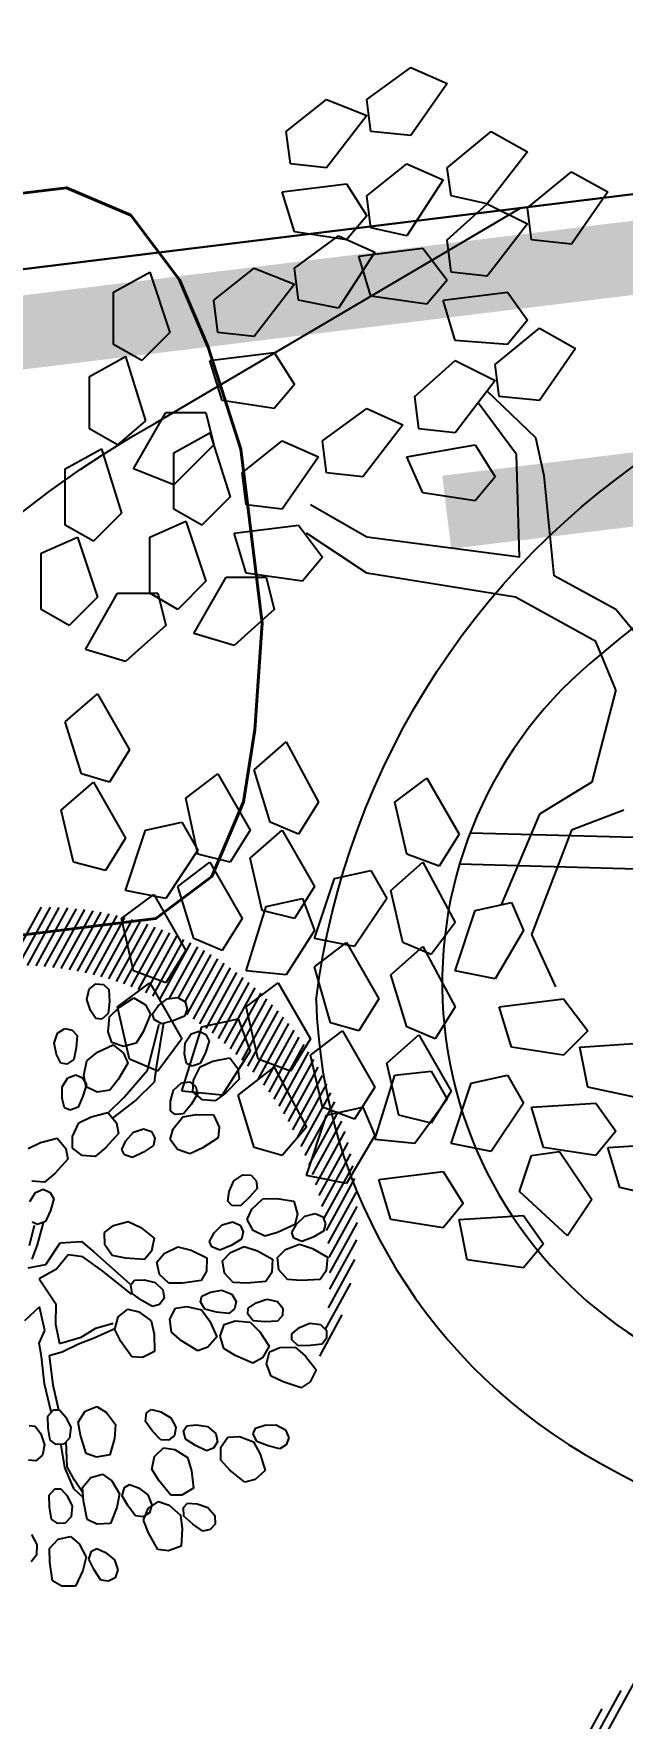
# Model space of a CAD drawing. Extents: x -809667 to 586099, y 3084146 to 3634412.
# Drawn here: x 381249.624 to 381251.022, y 3087137.749 to 3087141.753 of the extents above; entities that cross this region are included whole.
import ezdxf

# ---------------------------------------------------------------- set-up
doc = ezdxf.new("R2010")
doc.units = 0
doc.header["$LTSCALE"] = 0.5
doc.layers.get('0').update_dxf_attribs({"linetype": 'CONTINUOUS'})
for name, color, linetype in [('DIM-照明', 3, 'CONTINUOUS'), ('WIRE-照明', 1, 'CONTINUOUS'), ('WIRE-通讯', 4, 'CONTINUOUS'), ('乔木', 84, 'CONTINUOUS'), ('文字', 7, 'CONTINUOUS')]:
    doc.layers.add(name, color=color, linetype=linetype)
doc.styles.add('_TEL_DIM', font='SIMPLEX', dxfattribs={"width": 0.8, "height": 3.5, "bigfont": 'HZTXT'})

# ---------------------------------------------------------------- blocks, each defined once
blk = doc.blocks.new('幌伞枫')
at = {"layer": '乔木', "color": 0}
for p, q in [((-530.7, 995.3), (-449.9, 1054)), ((-449.9, 1054), (-383.9, 1024.6)), ((-383.9, 1024.6), (-449.9, 929.2)), ((-677.5, 936.5), (-604.1, 995.3)), ((-604.1, 995.3), (-530.7, 965.9)), ((-523.3, 936.5), (-530.7, 995.3)), ((-530.7, 965.9), (-604.1, 870.5)), ((-670.1, 877.8), (-677.5, 936.5)), ((-449.9, 929.2), (-523.3, 936.5)), ((-383.9, 870.5), (-303.1, 936.5)), ((-303.1, 936.5), (-237, 899.8)), ((-237, 899.8), (-310.4, 804.4)), ((-604.1, 870.5), (-670.1, 877.8)), ((-530.7, 819.1), (-457.3, 877.8)), ((-457.3, 877.8), (-391.2, 848.5)), ((-376.5, 819.1), (-383.9, 870.5)), ((-237, 797.1), (-156.3, 863.1)), ((-156.3, 863.1), (-90.2, 826.4)), ((-684.8, 826.4), (-567.4, 841.1)), ((-567.4, 841.1), (-530.7, 782.4)), ((-391.2, 848.5), (-457.3, 745.7)), ((-662.8, 753), (-684.8, 826.4)), ((-523.3, 760.4), (-530.7, 819.1)), ((-383.9, 738.4), (-310.4, 804.4)), ((-310.4, 804.4), (-376.5, 819.1)), ((-310.4, 804.4), (-237, 767.7)), ((-90.2, 826.4), (-156.3, 731)), ((-530.7, 782.4), (-567.4, 738.4)), ((-229.7, 738.4), (-237, 797.1)), ((-567.4, 738.4), (-662.8, 753)), ((-662.8, 687), (-582, 745.7)), ((-582, 745.7), (-516, 716.3)), ((-457.3, 745.7), (-523.3, 760.4)), ((-237, 767.7), (-310.4, 672.3)), ((-516, 716.3), (-582, 613.6)), ((-545.3, 709), (-427.9, 723.7)), ((-523.3, 635.6), (-545.3, 709)), ((-427.9, 723.7), (-383.9, 665)), ((-376.5, 679.6), (-383.9, 738.4)), ((-156.3, 731), (-229.7, 738.4)), ((-993.1, 642.9), (-927, 679.6)), ((-927, 679.6), (-890.3, 569.5)), ((-809.6, 628.2), (-736.2, 687)), ((-736.2, 687), (-662.8, 657.6)), ((-655.4, 628.2), (-662.8, 687)), ((-310.4, 672.3), (-376.5, 679.6)), ((-662.8, 657.6), (-736.2, 562.2)), ((-383.9, 665), (-420.6, 620.9)), ((-993.1, 547.5), (-993.1, 642.9)), ((-802.3, 569.5), (-809.6, 628.2)), ((-582, 613.6), (-655.4, 628.2)), ((-420.6, 620.9), (-523.3, 635.6)), ((-391.2, 628.2), (-273.7, 642.9)), ((-369.2, 554.8), (-391.2, 628.2)), ((-273.7, 642.9), (-237, 591.5)), ((-237, 591.5), (-273.7, 547.5)), ((-890.3, 569.5), (-941.7, 518.1)), ((-736.2, 562.2), (-802.3, 569.5)), ((-273.7, 547.5), (-369.2, 554.8)), ((-295.8, 510.8), (-215, 576.9)), ((-215, 576.9), (-149, 540.2)), ((-1037.1, 488.8), (-971.1, 525.5)), ((-941.7, 518.1), (-993.1, 547.5)), ((-971.1, 525.5), (-934.4, 408)), ((-816.9, 518.1), (-699.5, 532.8)), ((-699.5, 532.8), (-662.8, 474.1)), ((-149, 540.2), (-215, 444.7)), ((-794.9, 444.7), (-816.9, 518.1)), ((-442.6, 452.1), (-369.2, 518.1)), ((-369.2, 518.1), (-295.8, 481.4)), ((-288.4, 452.1), (-295.8, 510.8)), ((-1037.1, 393.4), (-1037.1, 488.8)), ((-662.8, 474.1), (-699.5, 430.1)), ((-295.8, 481.4), (-369.2, 386)), ((-221.9, 376.9), (-310.5, 462.2)), ((-699.5, 430.1), (-794.9, 444.7)), ((-435.2, 393.4), (-442.6, 452.1)), ((-256.9, 345.9), (-327.2, 440.6)), ((-215, 444.7), (-288.4, 452.1)), ((-934.4, 408), (-985.8, 364)), ((-956.4, 320), (-897.7, 422.7)), ((-897.7, 422.7), (-824.3, 422.7)), ((-824.3, 422.7), (-809.6, 364)), ((-611.4, 371.3), (-530.7, 430.1)), ((-464.6, 400.7), (-538, 305.3)), ((-530.7, 430.1), (-464.6, 400.7)), ((-985.8, 364), (-1037.1, 393.4)), ((-883, 349.3), (-816.9, 386)), ((-816.9, 386), (-780.2, 268.6)), ((-758.2, 312.6), (-684.8, 371.3)), ((-684.8, 371.3), (-618.7, 342)), ((-604.1, 312.6), (-611.4, 371.3)), ((-369.2, 386), (-435.2, 393.4)), ((-206.4, 307), (-221.9, 376.9)), ((-1081.2, 320), (-1015.1, 356.7)), ((-1015.1, 356.7), (-978.4, 239.2)), ((-809.6, 364), (-883, 290.6)), ((-883, 246.5), (-883, 349.3)), ((-618.7, 342), (-684.8, 246.5)), ((-457.3, 342), (-332.5, 364)), ((-427.9, 275.9), (-457.3, 342)), ((-332.5, 364), (-295.8, 305.3)), ((-251.7, 158.5), (-256.9, 345.9)), ((-1081.2, 217.2), (-1081.2, 320)), ((-883, 290.6), (-956.4, 320)), ((-750.9, 253.9), (-758.2, 312.6)), ((-538, 305.3), (-604.1, 312.6)), ((-295.8, 305.3), (-332.5, 261.2)), ((-188.4, 124.2), (-206.4, 307)), ((-831.6, 217.2), (-883, 246.5)), ((-780.2, 268.6), (-831.6, 217.2)), ((-684.8, 246.5), (-750.9, 253.9)), ((-530.7, 195.2), (-633.4, 253.9)), ((-332.5, 261.2), (-427.9, 275.9)), ((-1029.8, 187.8), (-1081.2, 217.2)), ((-978.4, 239.2), (-1029.8, 187.8)), ((-927, 195.2), (-861, 224.5)), ((-861, 224.5), (-824.3, 114.4)), ((-772.9, 202.5), (-655.4, 217.2)), ((-655.4, 217.2), (-611.4, 158.5)), ((-1125.2, 165.8), (-1059.2, 195.2)), ((-1059.2, 195.2), (-1022.5, 85.1)), ((-927, 92.4), (-927, 195.2)), ((-750.9, 129.1), (-772.9, 202.5)), ((-530.7, 129.1), (-640.8, 202.5)), ((-251.7, 158.5), (-530.7, 195.2)), ((-1125.2, 63), (-1125.2, 165.8)), ((-611.4, 158.5), (-648.1, 114.4)), ((-648.1, 114.4), (-750.9, 129.1)), ((-259.1, 85.1), (-530.7, 129.1)), ((-75.6, 63), (-188.4, 124.2)), ((-1044.5, -10.4), (-985.8, 92.4)), ((-985.8, 92.4), (-912.4, 92.4)), ((-875.7, 63), (-927, 92.4)), ((-912.4, 92.4), (-897.7, 33.7)), ((-824.3, 114.4), (-875.7, 63)), ((-846.3, 19), (-787.6, 121.8)), ((-787.6, 121.8), (-714.2, 121.8)), ((-714.2, 121.8), (-699.5, 63)), ((-1073.9, 33.7), (-1125.2, 63)), ((-1022.5, 85.1), (-1073.9, 33.7)), ((-699.5, 63), (-772.9, -3)), ((-112.3, 4.3), (-259.1, 85.1)), ((-9.5, -17.7), (-75.6, 63)), ((-897.7, 33.7), (-971.1, -32.4)), ((-772.9, -3), (-846.3, 19)), ((-75.6, -83.8), (-112.3, 4.3)), ((-971.1, -32.4), (-1044.5, -10.4)), ((-1081.2, -142.5), (-1022.5, -91.1)), ((-1022.5, -91.1), (-963.7, -193.9)), ((-75.6, -83.8), (-119.6, -252.6)), ((-1051.8, -237.9), (-1081.2, -142.5)), ((-736.2, -230.6), (-677.5, -179.2)), ((-677.5, -179.2), (-618.7, -289.3)), ((-963.7, -193.9), (-1000.4, -252.6)), ((-1000.4, -252.6), (-1051.8, -237.9)), ((-861, -282), (-802.3, -237.9)), ((-802.3, -237.9), (-743.5, -340.7)), ((-706.8, -326), (-736.2, -230.6)), ((-479.3, -289.3), (-420.6, -245.3)), ((-420.6, -245.3), (-361.8, -348)), ((-1088.5, -304), (-1029.8, -252.6)), ((-1029.8, -252.6), (-971.1, -355.4)), ((-119.6, -252.6), (-215, -311.3)), ((-1066.5, -399.4), (-1088.5, -304)), ((-839, -384.7), (-861, -282)), ((-618.7, -289.3), (-655.4, -348)), ((-457.3, -384.7), (-479.3, -289.3)), ((-60.9, -304), (-156.3, -340.7)), ((-934.4, -340.7), (-868.3, -326)), ((-868.3, -326), (-839, -377.4)), ((-655.4, -348), (-706.8, -326)), ((-215, -311.3), (-285.1, -477)), ((-971.1, -355.4), (-1007.8, -414.1)), ((-971.1, -450.8), (-934.4, -340.7)), ((-743.5, -340.7), (-780.2, -399.4)), ((-743.5, -392.1), (-684.8, -340.7)), ((-684.8, -340.7), (-626.1, -443.5)), ((-361.8, -348), (-398.5, -406.7)), ((-156.3, -340.7), (-229.7, -531.5)), ((-1007.8, -414.1), (-1066.5, -399.4)), ((-839, -377.4), (-897.7, -465.5)), ((-875.7, -443.5), (-816.9, -399.4)), ((-780.2, -399.4), (-839, -384.7)), ((-816.9, -399.4), (-758.2, -502.2)), ((-721.5, -487.5), (-743.5, -392.1)), ((-486.6, -450.8), (-427.9, -399.4)), ((-398.5, -406.7), (-457.3, -384.7)), ((-427.9, -399.4), (-369.2, -509.5)), ((-626.1, -538.9), (-589.4, -428.8)), ((-589.4, -428.8), (-523.3, -414.1)), ((-523.3, -414.1), (-494, -465.5)), ((-978.4, -502.2), (-919.7, -458.1)), ((-897.7, -465.5), (-971.1, -450.8)), ((-919.7, -458.1), (-861, -560.9)), ((-846.3, -538.9), (-875.7, -443.5)), ((-626.1, -443.5), (-662.8, -502.2)), ((-464.6, -546.2), (-486.6, -450.8)), ((-750.9, -597.6), (-714.2, -480.2)), ((-662.8, -502.2), (-721.5, -487.5)), ((-714.2, -480.2), (-648.1, -465.5)), ((-648.1, -465.5), (-626.1, -524.2)), ((-494, -465.5), (-552.7, -553.6)), ((-369.2, -597.6), (-332.5, -487.5)), ((-332.5, -487.5), (-266.4, -472.8)), ((-266.4, -472.8), (-244.4, -524.2)), ((-956.4, -597.6), (-978.4, -502.2)), ((-758.2, -502.2), (-794.9, -560.9)), ((-369.2, -509.5), (-413.2, -568.2)), ((-794.9, -560.9), (-846.3, -538.9)), ((-626.1, -524.2), (-677.5, -604.9)), ((-552.7, -553.6), (-626.1, -538.9)), ((-626.1, -590.3), (-567.4, -546.2)), ((-567.4, -546.2), (-508.6, -649)), ((-486.6, -604.9), (-427.9, -553.6)), ((-413.2, -568.2), (-464.6, -546.2)), ((-427.9, -553.6), (-369.2, -663.7)), ((-244.4, -524.2), (-295.8, -612.3)), ((-229.7, -531.5), (-185.7, -627)), ((-861, -560.9), (-897.7, -619.6)), ((-897.7, -619.6), (-956.4, -597.6)), ((-677.5, -604.9), (-750.9, -597.6)), ((-596.7, -693), (-626.1, -590.3)), ((-457.3, -700.4), (-486.6, -604.9)), ((-295.8, -612.3), (-369.2, -597.6)), ((-985.8, -663.7), (-927, -619.6)), ((-927, -619.6), (-868.3, -722.4)), ((-750.9, -663.7), (-692.2, -619.6)), ((-692.2, -619.6), (-633.4, -722.4)), ((-963.7, -759.1), (-985.8, -663.7)), ((-728.9, -759.1), (-750.9, -663.7)), ((-508.6, -649), (-545.3, -707.7)), ((-369.2, -663.7), (-405.9, -722.4)), ((-288.4, -663.7), (-171, -649)), ((-266.4, -737.1), (-288.4, -663.7)), ((-171, -649), (-126.9, -707.7)), ((-868.3, -817.8), (-831.6, -700.4)), ((-831.6, -700.4), (-765.6, -685.7)), ((-765.6, -685.7), (-743.5, -744.4)), ((-633.4, -751.7), (-574.7, -707.7)), ((-545.3, -707.7), (-596.7, -693)), ((-574.7, -707.7), (-516, -810.5)), ((-405.9, -722.4), (-457.3, -700.4)), ((-126.9, -707.7), (-171, -751.7)), ((-868.3, -722.4), (-912.4, -781.1)), ((-633.4, -722.4), (-670.1, -781.1)), ((-494, -766.4), (-435.2, -715)), ((-435.2, -715), (-376.5, -817.8)), ((-171, -751.7), (-266.4, -737.1)), ((-141.6, -737.1), (-24.2, -729.7)), ((-126.9, -810.5), (-141.6, -737.1)), ((-912.4, -781.1), (-963.7, -759.1)), ((-743.5, -744.4), (-794.9, -825.2)), ((-670.1, -781.1), (-728.9, -759.1)), ((-611.4, -847.2), (-633.4, -751.7)), ((-471.9, -861.9), (-494, -766.4)), ((-765.6, -825.2), (-699.5, -773.8)), ((-699.5, -773.8), (-640.8, -883.9)), ((-516, -905.9), (-479.3, -788.5)), ((-479.3, -788.5), (-413.2, -781.1)), ((-413.2, -781.1), (-383.9, -832.5)), ((-339.8, -803.1), (-273.7, -788.5)), ((-273.7, -788.5), (-244.4, -839.8)), ((-794.9, -825.2), (-868.3, -817.8)), ((-736.2, -920.6), (-765.6, -825.2)), ((-516, -810.5), (-552.7, -869.2)), ((-376.5, -817.8), (-413.2, -876.5)), ((-376.5, -913.2), (-339.8, -803.1)), ((-24.2, -832.5), (-126.9, -810.5)), ((-640.8, -972), (-604.1, -861.9)), ((-552.7, -869.2), (-611.4, -847.2)), ((-604.1, -861.9), (-538, -847.2)), ((-538, -847.2), (-516, -898.6)), ((-413.2, -876.5), (-471.9, -861.9)), ((-383.9, -832.5), (-442.6, -913.2)), ((-244.4, -839.8), (-303.1, -927.9)), ((-229.7, -847.2), (-112.3, -839.8)), ((-207.7, -920.6), (-229.7, -847.2)), ((-112.3, -839.8), (-75.6, -891.2)), ((-640.8, -883.9), (-684.8, -935.3)), ((-75.6, -891.2), (-112.3, -935.3)), ((-684.8, -935.3), (-736.2, -920.6)), ((-516, -898.6), (-567.4, -986.6)), ((-442.6, -913.2), (-516, -905.9)), ((-303.1, -927.9), (-376.5, -913.2)), ((-112.3, -935.3), (-207.7, -920.6)), ((-90.2, -920.6), (27.2, -913.2)), ((-68.2, -994), (-90.2, -920.6)), ((-251.7, -1001.3), (-229.7, -935.3)), ((-229.7, -935.3), (-178.3, -927.9)), ((-178.3, -927.9), (-119.6, -1016)), ((-567.4, -986.6), (-640.8, -972)), ((-508.6, -979.3), (-391.2, -964.6)), ((-486.6, -1052.7), (-508.6, -979.3)), ((-391.2, -964.6), (-354.5, -1023.3)), ((-163.6, -1082.1), (-251.7, -1001.3)), ((-119.6, -1016), (-163.6, -1082.1)), ((27.2, -1016), (-68.2, -994)), ((-354.5, -1023.3), (-391.2, -1067.4)), ((-361.8, -1052.7), (-244.4, -1045.4)), ((-244.4, -1045.4), (-207.7, -1096.7)), ((-391.2, -1067.4), (-486.6, -1052.7)), ((-347.2, -1126.1), (-361.8, -1052.7)), ((-207.7, -1096.7), (-244.4, -1140.8)), ((-244.4, -1140.8), (-347.2, -1126.1))]:
    blk.add_line(p, q, dxfattribs=at)
blk = doc.blocks.new('紫薇')
at = {"color": 0}
for p, q in [((508.8, 175.5), (417.1, 267.1)), ((528.7, 137.8), (442.7, 223.9)), ((542.3, 106.5), (458.9, 190)), ((-437.1, 87.7), (-444.8, 98.9)), ((-420.9, 82.2), (-437.1, 87.7)), ((-403, 86.2), (-420.9, 82.2)), ((-502.4, 41.7), (-496.5, 62.5)), ((-496.5, 62.5), (-484, 74.7)), ((-484, 74.7), (-453.7, 70.5)), ((-453.7, 70.5), (-432.9, 64.6)), ((-432.9, 64.6), (-422.2, 46.9)), ((-291.5, 46.1), (-287.4, 57.4)), ((-481.8, 23.5), (-502.4, 41.7)), ((-422.2, 46.9), (-423.5, 27)), ((-400.7, 29), (-397.8, 40.7)), ((-393.6, 17.3), (-400.7, 29)), ((-397.8, 40.7), (-388.5, 48.4)), ((-388.5, 48.4), (-369.1, 46.1)), ((-369.1, 46.1), (-350.3, 41.4)), ((-350.3, 41.4), (-343.3, 29.7)), ((-343.3, 29.7), (-345.6, 20.4)), ((-285.7, 33.7), (-291.5, 46.1)), ((-270.7, 25.6), (-285.7, 33.7)), ((-237.6, 31.6), (-252.3, 26.7)), ((-234.3, 40.7), (-237.6, 31.6)), ((-504.4, -0.4), (-485.8, 5.5)), ((-485.8, 5.5), (-466.8, 9.1)), ((-462.5, 12.3), (-481.8, 23.5)), ((-466.8, 9.1), (-455.5, 1.4)), ((-438.8, 16.8), (-462.5, 12.3)), ((-455.5, 1.4), (-453.8, -8.1)), ((-423.5, 27), (-438.8, 16.8)), ((-377.8, 10.9), (-393.6, 17.3)), ((-359.6, 13.9), (-377.8, 10.9)), ((-350.9, 0.6), (-367.8, -9.1)), ((-345.6, 20.4), (-359.6, 13.9)), ((-314.7, 5.4), (-350.9, 0.6)), ((-338.8, -4.2), (-314.7, 0.6)), ((-278.4, 0.6), (-314.7, 5.4)), ((-314.7, 0.6), (-276, -9.1)), ((-278.4, -4.1), (-275.5, 7.6)), ((-275.5, 7.6), (-266.1, 15.2)), ((-252.3, 26.7), (-270.7, 25.6)), ((-266.1, 15.2), (-246.7, 12.7)), ((-246.7, 12.7), (-228, 8)), ((-228, 8), (-221, -3.8)), ((-222.8, 0.6), (-176.9, -1.8)), ((-56, -28.4), (-70.5, 0.6)), ((-509.7, -11.2), (-504.4, -0.4)), ((-507.5, -23.1), (-509.7, -11.2)), ((-496.2, -30.8), (-507.5, -23.1)), ((-463.9, -19.9), (-479.2, -30.1)), ((-453.8, -8.1), (-463.9, -19.9)), ((-421.5, -40.4), (-416.8, -19.3)), ((-416.8, -19.3), (-405, -6.5)), ((-405, -6.5), (-374.5, -8.9)), ((-374.5, -8.9), (-353.4, -13.7)), ((-360.6, -11.5), (-338.8, -4.2)), ((-353.4, -13.7), (-341.8, -30.7)), ((-271.5, -15.9), (-278.4, -4.1)), ((-255.7, -22.4), (-271.5, -15.9)), ((-237.5, -19.5), (-255.7, -22.4)), ((-223.4, -13.2), (-237.5, -19.5)), ((-221, -3.8), (-223.4, -13.2)), ((-181.7, -13.9), (-222.8, -11.5)), ((-135.8, -21.1), (-181.7, -13.9)), ((-176.9, -1.8), (-133.4, -9.1)), ((-135.8, -42.9), (-135.8, -21.1)), ((-133.4, -9.1), (-111.6, -11.5)), ((-111.6, -11.5), (-94.7, -26)), ((-94.7, -26), (-56, -28.4)), ((-479.2, -30.1), (-496.2, -30.8)), ((-399.9, -57.5), (-421.5, -40.4)), ((-341.9, -50.6), (-356.5, -61.7)), ((-341.8, -30.7), (-341.9, -50.6)), ((-315.5, -70.1), (-313, -48.7)), ((-313, -48.7), (-302.7, -34.6)), ((-302.7, -34.6), (-272.1, -33.8)), ((-272.1, -33.8), (-250.7, -36.3)), ((-250.7, -36.3), (-237.3, -51.9)), ((-237.3, -51.9), (-235.2, -71.8)), ((-131, -71.9), (-135.8, -42.9)), ((-121.3, -42.9), (-121.3, -79.1)), ((-89.9, -45.3), (-121.3, -42.9)), ((-58.4, -55), (-89.9, -45.3)), ((-12.5, -40.5), (-58.4, -55)), ((-5.3, -71.9), (-12.5, -40.5)), ((9.2, -28.4), (6.8, -57.4)), ((40.7, -52.5), (21.3, -38)), ((72.1, -71.9), (40.7, -52.5)), ((43.1, -40.5), (72.1, -57.4)), ((-421.1, -82.6), (-402.9, -75.6)), ((-402.9, -75.6), (-384.1, -71)), ((-380, -67.5), (-399.9, -57.5)), ((-384.1, -71), (-372.4, -78)), ((-356.5, -61.7), (-380, -67.5)), ((-372.4, -78), (-370.1, -87.4)), ((-292.2, -84.8), (-315.5, -70.1)), ((-235.2, -71.8), (-248.6, -84.4)), ((-128.5, -98.4), (-131, -71.9)), ((-121.3, -79.1), (-114, -105.7)), ((11.6, -96), (-5.3, -71.9)), ((6.8, -57.4), (33.4, -88.8)), ((71.7, -62.6), (77.9, -55.2)), ((72.9, -76.2), (71.7, -62.6)), ((87.7, -88.7), (72.9, -76.2)), ((111, -60.9), (122.4, -73.6)), ((122.4, -73.6), (123.6, -87.2)), ((134.2, -92.5), (141.1, -73)), ((-490, -117.5), (-482.8, -101.7)), ((-482.8, -101.7), (-453, -94.6)), ((-453, -94.6), (-431.5, -92.7)), ((-431.5, -92.7), (-415.2, -105.3)), ((-425.8, -93.7), (-421.1, -82.6)), ((-422.9, -105.4), (-425.8, -93.7)), ((-411.2, -112.5), (-422.9, -105.4)), ((-415.2, -105.3), (-409.1, -124.3)), ((-379.5, -99.7), (-394.2, -110.8)), ((-370.1, -87.4), (-379.5, -99.7)), ((-271.3, -92.6), (-292.2, -84.8)), ((-248.6, -84.4), (-271.3, -92.6)), ((-123.7, -134.7), (-128.5, -98.4)), ((-114, -105.7), (-114, -134.7)), ((2, -117.8), (11.6, -96)), ((33.4, -88.8), (26.1, -122.6)), ((104.1, -99.2), (87.7, -88.7)), ((115.8, -96.5), (104.1, -99.2)), ((123.6, -87.2), (115.8, -96.5)), ((142.8, -112.3), (134.2, -92.5)), ((193.3, -82.2), (197, -104.2)), ((197, -104.2), (196, -131.7)), ((-488.1, -139.1), (-490, -117.5)), ((-409.1, -124.3), (-419.7, -139.3)), ((-394.2, -110.8), (-411.2, -112.5)), ((-405.2, -146.2), (-377.1, -134.2)), ((-377.1, -134.2), (-356.2, -128.6)), ((-356.2, -128.6), (-338, -138.3)), ((-145.5, -138.1), (-124.3, -134.2)), ((-124.3, -134.2), (-106.8, -145.2)), ((-29.4, -141.9), (2, -117.8)), ((26.1, -122.6), (4.4, -137.1)), ((158.8, -138.4), (142.8, -112.3)), ((196, -131.7), (176.1, -140.3)), ((-462.2, -148.6), (-488.1, -139.1)), ((-440.2, -152.1), (-462.2, -148.6)), ((-459.5, -166.8), (-443.1, -156.6)), ((-443.1, -156.6), (-429.8, -159.8)), ((-419.7, -139.3), (-440.2, -152.1)), ((-429.8, -159.8), (-424.7, -168)), ((-409.7, -163.1), (-405.2, -146.2)), ((-338, -138.3), (-328.8, -156)), ((-328.8, -156), (-336.6, -172.6)), ((-318.9, -167.1), (-315.4, -155.5)), ((-315.4, -155.5), (-298, -146.6)), ((-298, -146.6), (-279.9, -140)), ((-279.9, -140), (-267.5, -145.8)), ((-264.2, -154.9), (-272.2, -168.1)), ((-267.5, -145.8), (-264.2, -154.9)), ((-180.2, -164.4), (-174.5, -147.9)), ((-174.5, -147.9), (-145.5, -138.1)), ((-106.8, -145.2), (-99, -163.5)), ((-77.8, -175.7), (-29.4, -141.9)), ((4.4, -137.1), (-60.9, -178.1)), ((-9.2, -163.5), (10.3, -156.7)), ((10.3, -156.7), (29.5, -162)), ((29.5, -162), (36.3, -179.1)), ((158, -162.4), (174.1, -150.7)), ((176.1, -140.3), (158.8, -138.4)), ((174.1, -150.7), (191.7, -156)), ((191.7, -156), (210.2, -171.6)), ((233.6, -164.1), (239.8, -156.7)), ((239.8, -156.7), (255.3, -157)), ((255.3, -157), (272.9, -162.3)), ((555.2, -224.5), (479.8, -149.2)), ((559.2, -210.9), (483.7, -135.3)), ((-475.8, -191.1), (-474.7, -179.1)), ((-474.7, -179.1), (-459.5, -166.8)), ((-429.9, -182.6), (-440.4, -197.6)), ((-424.7, -168), (-429.9, -182.6)), ((-404.1, -184), (-409.7, -163.1)), ((-377, -189), (-404.1, -184)), ((-354.7, -188.6), (-377, -189)), ((-336.6, -172.6), (-354.7, -188.6)), ((-314.8, -178.4), (-318.9, -167.1)), ((-302.4, -184.2), (-314.8, -178.4)), ((-285.6, -180.7), (-302.4, -184.2)), ((-272.2, -168.1), (-285.6, -180.7)), ((-176.3, -185.6), (-180.2, -164.4)), ((-149.6, -192.7), (-176.3, -185.6)), ((-108.1, -179.5), (-127.4, -194.1)), ((-99, -163.5), (-108.1, -179.5)), ((-106, -202.5), (-92, -188.9)), ((-92, -188.9), (-76.6, -177.2)), ((-76.6, -177.2), (-63.1, -179.1)), ((-63.1, -179.1), (-57.2, -186.8)), ((-57.2, -186.8), (-61, -201.8)), ((-29.7, -211.3), (-19.3, -182.6)), ((-19.3, -182.6), (-9.2, -163.5)), ((36.3, -179.1), (35.7, -203.3)), ((151.1, -181.9), (158, -162.4)), ((159.7, -201.7), (151.1, -181.9)), ((210.2, -171.6), (213.9, -193.6)), ((234.8, -177.7), (233.6, -164.1)), ((249.6, -190.1), (234.8, -177.7)), ((272.9, -162.3), (284.3, -175.1)), ((285.5, -188.7), (277.8, -197.9)), ((284.3, -175.1), (285.5, -188.7)), ((305.8, -179.5), (310.3, -170.9)), ((309.8, -192.5), (305.8, -179.5)), ((310.3, -170.9), (325.4, -168)), ((325.4, -168), (343.8, -169.4)), ((343.8, -169.4), (357.7, -179.4)), ((357.7, -179.4), (361.7, -192.5)), ((541.3, -263.7), (466.4, -188.8)), ((546.3, -250.9), (471.2, -175.9)), ((550.9, -237.9), (475.7, -162.7)), ((-469.4, -201.4), (-475.8, -191.1)), ((-456.1, -204.5), (-469.4, -201.4)), ((-440.4, -197.6), (-456.1, -204.5)), ((-352.7, -221.1), (-339.8, -206.5)), ((-339.8, -206.5), (-325.3, -193.6)), ((-325.3, -193.6), (-311.7, -194.5)), ((-311.7, -194.5), (-305.3, -201.7)), ((-305.3, -201.7), (-307.9, -216.9)), ((-127.4, -194.1), (-149.6, -192.7)), ((-105.9, -214.5), (-106, -202.5)), ((-98.6, -224.2), (-105.9, -214.5)), ((-61, -201.8), (-70.2, -217.7)), ((-20.4, -226.1), (-29.7, -211.3)), ((35.7, -203.3), (20.8, -219.9)), ((175.7, -227.8), (159.7, -201.7)), ((213.9, -193.6), (212.9, -221.1)), ((246.4, -234.4), (249, -213.9)), ((249, -213.9), (262.3, -199)), ((266, -200.7), (249.6, -190.1)), ((262.3, -199), (280.6, -200.5)), ((277.8, -197.9), (266, -200.7)), ((280.6, -200.5), (302, -211.7)), ((302, -211.7), (310.3, -232.4)), ((327, -201.5), (309.8, -192.5)), ((345.2, -208.3), (327, -201.5)), ((356.1, -203.1), (345.2, -208.3)), ((361.7, -192.5), (356.1, -203.1)), ((530.6, -288.4), (456, -213.7)), ((536.1, -276.2), (461.3, -201.4)), ((-392.8, -248.4), (-373.4, -238.8)), ((-373.4, -238.8), (-353.6, -244.6)), ((-351.7, -233.1), (-352.7, -221.1)), ((-343.7, -242.2), (-351.7, -233.1)), ((-330, -243), (-343.7, -242.2)), ((-315.8, -233.6), (-330, -243)), ((-307.9, -216.9), (-315.8, -233.6)), ((-194.7, -252.4), (-171.8, -232.2)), ((-171.8, -232.2), (-153.8, -220.2)), ((-153.8, -220.2), (-133.4, -223.6)), ((-133.4, -223.6), (-119.1, -237.5)), ((-119.1, -237.5), (-121.3, -255.7)), ((-85.1, -226), (-98.6, -224.2)), ((-70.2, -217.7), (-85.1, -226)), ((-83.6, -259.1), (-77.4, -238.3)), ((-77.4, -238.3), (-59.6, -227.8)), ((-59.6, -227.8), (-39.8, -229.2)), ((-39.8, -229.2), (-29.7, -244.6)), ((-1.3, -236.2), (-20.4, -226.1)), ((20.8, -219.9), (-1.3, -236.2)), ((132.4, -239), (140.2, -227.8)), ((135.8, -258), (132.4, -239)), ((140.2, -227.8), (149.8, -226.1)), ((149.8, -226.1), (161.4, -236.3)), ((161.4, -236.3), (171.4, -251.7)), ((193, -229.7), (175.7, -227.8)), ((212.9, -221.1), (193, -229.7)), ((219.5, -269.9), (202.6, -226.4)), ((212.3, -221.6), (229.2, -253)), ((259.1, -251.9), (246.4, -234.4)), ((310.3, -232.4), (315.1, -259.5)), ((363.1, -244.8), (377.9, -240.2)), ((377.9, -240.2), (396.3, -239.5)), ((396.3, -239.5), (411.2, -247.9)), ((518.9, -312), (444.5, -237.6)), ((524.9, -300.3), (450.4, -225.8)), ((-419, -283.1), (-417.9, -265.7)), ((-417.9, -265.7), (-392.8, -248.4)), ((-353.6, -244.6), (-341.1, -260.1)), ((-341.1, -260.1), (-345.5, -278)), ((-193.6, -269.8), (-194.7, -252.4)), ((-181.7, -287.9), (-193.6, -269.8)), ((-121.3, -255.7), (-133.4, -276.7)), ((-88.1, -289.3), (-83.6, -259.1)), ((-25.5, -268.4), (-36.8, -287.6)), ((-29.7, -244.6), (-25.5, -268.4)), ((141.5, -276.6), (135.8, -258)), ((172, -268.8), (164.2, -280)), ((171.4, -251.7), (172, -268.8)), ((238.9, -306.2), (219.5, -269.9)), ((229.2, -253), (260.6, -301.3)), ((280.3, -274), (259.1, -251.9)), ((315.1, -259.5), (297.6, -272.1)), ((307.4, -275), (318.8, -258.8)), ((318.8, -258.8), (337.2, -258.1)), ((337.2, -258.1), (359.8, -266.8)), ((359.6, -253.8), (363.1, -244.8)), ((365.2, -266.3), (359.6, -253.8)), ((359.8, -266.8), (370.3, -286.5)), ((383.2, -273.3), (365.2, -266.3)), ((411.2, -247.9), (416.7, -260.4)), ((416.7, -260.4), (412.3, -271.7)), ((506.1, -334.6), (432, -260.4)), ((512.6, -323.4), (438.4, -249.1)), ((-409.4, -302.5), (-419, -283.1)), ((-360.1, -297.3), (-381.8, -302.1)), ((-345.5, -278), (-360.1, -297.3)), ((-218.9, -308.1), (-203, -293.5)), ((-203, -293.5), (-182.4, -293.6)), ((-182.4, -293.6), (-166, -304.9)), ((-154.4, -284.1), (-181.7, -287.9)), ((-133.4, -276.7), (-154.4, -284.1)), ((-143.4, -298.8), (-133.7, -282.1)), ((-133.7, -282.1), (-120.5, -278.5)), ((-120.5, -278.5), (-112.1, -283.4)), ((-112.1, -283.4), (-109.8, -298.7)), ((-76, -301.9), (-88.1, -289.3)), ((-36.8, -287.6), (-55.3, -308.1)), ((152.3, -282.1), (141.5, -276.6)), ((164.2, -280), (152.3, -282.1)), ((297.6, -272.1), (280.3, -274)), ((307.1, -295.7), (307.4, -275)), ((321.7, -311.7), (307.1, -295.7)), ((370.3, -286.5), (378.2, -312.8)), ((402.1, -278.1), (383.2, -273.3)), ((412.3, -271.7), (402.1, -278.1)), ((485.2, -366.6), (411.4, -292.8)), ((492.4, -356.2), (418.5, -282.2)), ((499.4, -345.5), (425.3, -271.4)), ((-381.8, -302.1), (-409.4, -302.5)), ((-382.4, -334.9), (-372.7, -318)), ((-372.7, -318), (-361.1, -302.6)), ((-361.1, -302.6), (-347.5, -300.7)), ((-347.5, -300.7), (-339.8, -306.5)), ((-339.4, -322), (-343.8, -339.9)), ((-339.8, -306.5), (-339.4, -322)), ((-238.2, -331.8), (-218.9, -308.1)), ((-165.2, -323.3), (-173.8, -345.9)), ((-166, -304.9), (-165.2, -323.3)), ((-151, -316.8), (-143.4, -298.8)), ((-146.2, -327.9), (-151, -316.8)), ((-112, -316.9), (-122.6, -330.4)), ((-109.8, -298.7), (-112, -316.9)), ((-55.3, -308.1), (-76, -301.9)), ((-49.5, -331.8), (-41, -321)), ((-41, -321), (-31.4, -319.9)), ((-31.4, -319.9), (-20.4, -330.7)), ((112.7, -328.7), (124.5, -311.7)), ((124.5, -311.7), (143.2, -304.7)), ((143.2, -304.7), (158.7, -314.5)), ((158.7, -314.5), (172.5, -334.4)), ((177.2, -337), (179.7, -323.6)), ((179.7, -323.6), (187.6, -318.1)), ((187.6, -318.1), (202.4, -322.5)), ((202.4, -322.5), (218, -332.3)), ((260.6, -315.8), (238.9, -306.2)), ((260.6, -301.3), (325.9, -340)), ((325.9, -347.2), (260.6, -315.8)), ((345.2, -331.1), (321.7, -311.7)), ((378.2, -312.8), (362.2, -327.4)), ((462.1, -396.6), (388.7, -323.1)), ((470, -386.9), (396.5, -313.3)), ((477.7, -376.9), (404, -303.2)), ((-379.1, -346.5), (-382.4, -334.9)), ((-369.5, -353.8), (-379.1, -346.5)), ((-343.8, -339.9), (-355.9, -351.9)), ((-234.3, -348.8), (-238.2, -331.8)), ((-219.7, -364.7), (-234.3, -348.8)), ((-173.8, -345.9), (-193.4, -356.6)), ((-180.1, -369.4), (-173.3, -351.3)), ((-173.3, -351.3), (-160.8, -345.7)), ((-160.8, -345.7), (-151.8, -349.1)), ((-151.8, -349.1), (-147, -363.8)), ((-135.8, -333.9), (-146.2, -327.9)), ((-122.6, -330.4), (-135.8, -333.9)), ((-112.3, -358.3), (-105.1, -337.9)), ((-105.1, -337.9), (-86.8, -328.4)), ((-86.8, -328.4), (-67, -330.8)), ((-67, -330.8), (-57.8, -346.8)), ((-57.8, -346.8), (-54.8, -370.8)), ((-47.1, -351), (-49.5, -331.8)), ((-42.4, -369.9), (-47.1, -351)), ((-20.4, -330.7), (-11.2, -346.6)), ((-11.2, -346.6), (-11.5, -363.7)), ((115.8, -350.1), (112.7, -328.7)), ((124.3, -379.4), (115.8, -350.1)), ((172.5, -334.4), (170.2, -356.6)), ((188.2, -352.9), (177.2, -337)), ((218, -332.3), (225.6, -347.6)), ((225.6, -347.6), (223.2, -361.1)), ((325.2, -362.8), (325.7, -343.5)), ((325.7, -343.5), (335.6, -334)), ((335.6, -334), (345.2, -334.3)), ((362.2, -327.4), (345.2, -331.1)), ((345.2, -334.3), (354.6, -346.6)), ((354.6, -346.6), (361.4, -363.7)), ((437.1, -424.6), (363.9, -351.5)), ((445.7, -415.5), (372.4, -342.2)), ((454, -406.2), (380.6, -332.8)), ((-355.9, -351.9), (-369.5, -353.8)), ((-298.2, -395.2), (-281, -370)), ((-281, -370), (-266.4, -354)), ((-266.4, -354), (-245.8, -352.3)), ((-245.8, -352.3), (-228.6, -362.3)), ((-228.6, -362.3), (-226.2, -380.5)), ((-193.4, -356.6), (-219.7, -364.7)), ((-184.7, -388.3), (-180.1, -369.4)), ((-147, -363.8), (-146.3, -382.2)), ((-118.4, -388.2), (-112.3, -358.3)), ((-54.8, -370.8), (-67.2, -389.3)), ((-31.9, -375.9), (-42.4, -369.9)), ((-19.9, -374.5), (-31.9, -375.9)), ((-11.5, -363.7), (-19.9, -374.5)), ((9.7, -383.3), (14, -370.3)), ((14, -370.3), (22.7, -366)), ((22.7, -366), (36.7, -372.6)), ((36.7, -372.6), (50.8, -384.5)), ((170.2, -356.6), (161.9, -382.8)), ((182.5, -391.6), (190.2, -372.4)), ((201.2, -367.5), (188.2, -352.9)), ((190.2, -372.4), (206.8, -361.4)), ((213.2, -367.9), (201.2, -367.5)), ((206.8, -361.4), (224.2, -367.4)), ((223.2, -361.1), (213.2, -367.9)), ((224.2, -367.4), (242, -383.7)), ((246.6, -371.5), (253.1, -364.4)), ((247.2, -385.2), (246.6, -371.5)), ((253.1, -364.4), (268.5, -365.4)), ((268.5, -365.4), (285.9, -371.4)), ((285.9, -371.4), (296.8, -384.6)), ((327.1, -382.2), (325.2, -362.8)), ((361.4, -363.7), (358.6, -380.5)), ((428.3, -433.5), (361, -366.2)), ((-292.9, -411.8), (-298.2, -395.2)), ((-232.9, -403.8), (-251.4, -416.1)), ((-226.2, -380.5), (-232.9, -403.8)), ((-231.9, -409.1), (-219.9, -402.4)), ((-219.9, -402.4), (-210.6, -405.1)), ((-210.6, -405.1), (-204.6, -419.3)), ((-178.3, -398.5), (-184.7, -388.3)), ((-167, -402.8), (-178.3, -398.5)), ((-154.5, -397.2), (-167, -402.8)), ((-146.3, -382.2), (-154.5, -397.2)), ((-107.1, -401.5), (-118.4, -388.2)), ((-86.7, -408.7), (-107.1, -401.5)), ((-67.2, -389.3), (-86.7, -408.7)), ((-48.1, -407), (-34, -391.9)), ((-34, -391.9), (-14.6, -387.6)), ((-14.6, -387.6), (-0.5, -399.5)), ((-0.5, -399.5), (10.2, -421.1)), ((18.3, -400.6), (9.7, -383.3)), ((29.1, -416.8), (18.3, -400.6)), ((50.8, -384.5), (56.1, -400.7)), ((56.1, -400.7), (51.8, -413.7)), ((140.5, -385.9), (124.3, -379.4)), ((161.9, -382.8), (140.5, -385.9)), ((190.3, -411.7), (182.5, -391.6)), ((242, -383.7), (244.8, -405.8)), ((261.5, -398.2), (247.2, -385.2)), ((277.4, -409.4), (261.5, -398.2)), ((297.4, -398.2), (289.3, -407.2)), ((296.8, -384.6), (297.4, -398.2)), ((381, -474.6), (308.5, -402.1)), ((390.9, -466.8), (318.3, -394.2)), ((336.6, -389.7), (327.1, -382.2)), ((400.6, -458.8), (327.9, -386.1)), ((348.7, -390), (336.6, -389.7)), ((358.6, -380.5), (348.7, -390)), ((410, -450.6), (349, -389.6)), ((419.3, -442.2), (358.1, -381)), ((-277, -426.4), (-292.9, -411.8)), ((-251.4, -416.1), (-277, -426.4)), ((-240.1, -447), (-237.1, -427.7)), ((-237.1, -427.7), (-231.9, -409.1)), ((-204.6, -419.3), (-202.3, -437.6)), ((-132.9, -443), (-125, -422.8)), ((-125, -422.8), (-106.5, -413.8)), ((-106.5, -413.8), (-86.8, -416.9)), ((-86.8, -416.9), (-78, -433.1)), ((-48.1, -428.6), (-48.1, -407)), ((-43.8, -458.8), (-48.1, -428.6)), ((10.2, -421.1), (4.8, -442.7)), ((41, -419), (29.1, -416.8)), ((51.8, -413.7), (41, -419)), ((205.2, -438.4), (190.3, -411.7)), ((244.8, -405.8), (242.6, -433.3)), ((339.1, -503.4), (267, -431.3)), ((289.3, -407.2), (277.4, -409.4)), ((349.9, -496.5), (277.7, -424.4)), ((360.5, -489.4), (288.2, -417.2)), ((370.9, -482.1), (298.5, -409.7)), ((-204, -490.6), (-257.4, -437.3)), ((-232.8, -456.6), (-240.1, -447)), ((-221.2, -459.9), (-232.8, -456.6)), ((-209.3, -453.2), (-221.2, -459.9)), ((-159.1, -517.9), (-218.6, -458.4)), ((-202.3, -437.6), (-209.3, -453.2)), ((-139.8, -472.8), (-132.9, -443)), ((-75.8, -457.1), (-88.6, -475.3)), ((-78, -433.1), (-75.8, -457.1)), ((-72.9, -461.7), (-64.2, -451.2)), ((-64.2, -451.2), (-54.6, -450.3)), ((-54.6, -450.3), (-43.8, -461.4)), ((-28.7, -467.5), (-43.8, -458.8)), ((4.8, -442.7), (-7.1, -467.6)), ((222.4, -441), (205.2, -438.4)), ((293.3, -528.3), (221.7, -456.7)), ((242.6, -433.3), (222.4, -441)), ((305.1, -522.4), (233.4, -450.8)), ((316.7, -516.3), (244.9, -444.5)), ((328, -510), (256.1, -438)), ((-124.5, -534.7), (-187, -472.3)), ((-94.9, -546.7), (-158.9, -482.7)), ((-128.9, -486.3), (-139.8, -472.8)), ((-108.7, -494.2), (-128.9, -486.3)), ((-88.6, -475.3), (-108.7, -494.2)), ((-71.1, -481), (-72.9, -461.7)), ((-66.9, -500), (-71.1, -481)), ((-43.8, -461.4), (-35.1, -477.6)), ((-35.1, -477.6), (-35.9, -494.7)), ((-7.1, -467.6), (-28.7, -467.5)), ((230, -553.4), (159.2, -482.6)), ((243.3, -549), (172.3, -478)), ((256.2, -544.2), (185, -473.1)), ((268.8, -539.2), (197.5, -467.9)), ((281.2, -533.9), (209.8, -462.5)), ((-68.3, -555.6), (-133.5, -490.4)), ((-43.8, -562.4), (-109.9, -496.4)), ((-21, -567.5), (-87.7, -500.8)), ((-56.6, -506.3), (-66.9, -500)), ((0.5, -571.4), (-66.8, -504.1)), ((-44.6, -505.2), (-56.6, -506.3)), ((20.9, -574.1), (-46.8, -506.4)), ((-35.9, -494.7), (-44.6, -505.2)), ((40.4, -576), (-27.7, -507.8)), ((59.1, -577), (-9.4, -508.5)), ((77.1, -577.3), (8.3, -508.5)), ((94.5, -577), (25.4, -507.9)), ((111.3, -576.2), (42, -506.8)), ((127.6, -574.8), (58.1, -505.2)), ((143.5, -572.9), (73.7, -503.1)), ((158.8, -570.6), (88.8, -500.6)), ((173.8, -567.9), (103.6, -497.7)), ((188.4, -564.8), (118, -494.5)), ((202.6, -561.4), (132.1, -490.8)), ((216.5, -557.6), (145.8, -486.9))]:
    blk.add_line(p, q, dxfattribs=at)
blk = doc.blocks.new('123123')
at = {"layer": '文字', "color": 8}
for p, q in [((381950.2591, 3087191.4714), (381981.027, 3087195.2541)), ((381970.191, 3087192.0871), (381967.7703, 3087192.1535)), ((381970.1833, 3087192.0123), (381967.7451, 3087192.0792))]:
    blk.add_line(p, q, dxfattribs=at)
at = {"layer": '文字', "color": 8, "flags": 128}
for points in [[(382025.8523, 3087204.5476), (381992.3398, 3087196.7144, -0.026829), (381991.0729, 3087196.4891), (381952.3593, 3087191.7296)], [(381967.4047, 3087191.7566, -0.231206), (381968.2919, 3087193.1129, 15.992513)]]:
    blk.add_lwpolyline(points, format="xyb", dxfattribs=at)
at = {"layer": '文字', "color": 8}
blk.add_lwpolyline([(381967.0245, 3087193.1288), (381967.8911, 3087193.6391)], dxfattribs=at)
blk.add_lwpolyline([(381970.7276, 3087188.4847, -0.278905), (381966.1543, 3087189.8072, -0.425674), (381967.0245, 3087193.1288, -0.425674)], format="xyb", dxfattribs=at)
for centre, radius, start, end in [((381970.9766, 3087189.1339), 4.5, 61.2104, 130.4879), ((381968.7041, 3087191.7958), 1, 130.4879, 241.2104), ((381968.7041, 3087191.7958), 1.3, 181.7273, 241.2104), ((381970.3897, 3087194.8632), 4.8, 241.2104, 285.47)]:
    blk.add_arc(centre, radius, start, end, dxfattribs=at)
at = {"layer": '文字', "color": 8, "xscale": 0.0013, "yscale": 0.0013, "zscale": 0.0013}
blk.add_blockref('幌伞枫', (381968.2148, 3087192.6032), dxfattribs=at)
at = {"layer": '文字', "color": 8, "xscale": 0.00148055020779717, "yscale": 0.00148055020779717, "zscale": 0.00148055020779717, "rotation": 106.2585742029955}
for p in [(381966.6843, 3087191.095), (381968.5434, 3087189.4216)]:
    blk.add_blockref('紫薇', p, dxfattribs=at)

msp = doc.modelspace()

# ---------------------------------------------------------------- linework, layer by layer
at = {"layer": 'WIRE-照明', "linetype": 'Continuous', "const_width": 0.175}
msp.add_lwpolyline([(381250.605, 3087140.6157), (381274.6874, 3087143.561)], dxfattribs=at)
at = {"layer": 'WIRE-通讯', "linetype": 'Continuous', "const_width": 0.175}
msp.add_lwpolyline([(381227.5523, 3087138.3468), (381265.7099, 3087143.0135)], dxfattribs=at)

# ---------------------------------------------------------------- block references
at = {"layer": '文字'}
msp.add_blockref('123123', (-717.1099, -52.3003), dxfattribs=at)

# ---------------------------------------------------------------- texts
at = {"layer": 'DIM-照明', "linetype": 'Continuous', "style": '_TEL_DIM', "width": 0.64}
msp.add_text('QD', height=1.75, rotation=6.9727, dxfattribs=at).set_placement((381248.3422, 3087139.4575))

doc.saveas('drawing.dxf')
